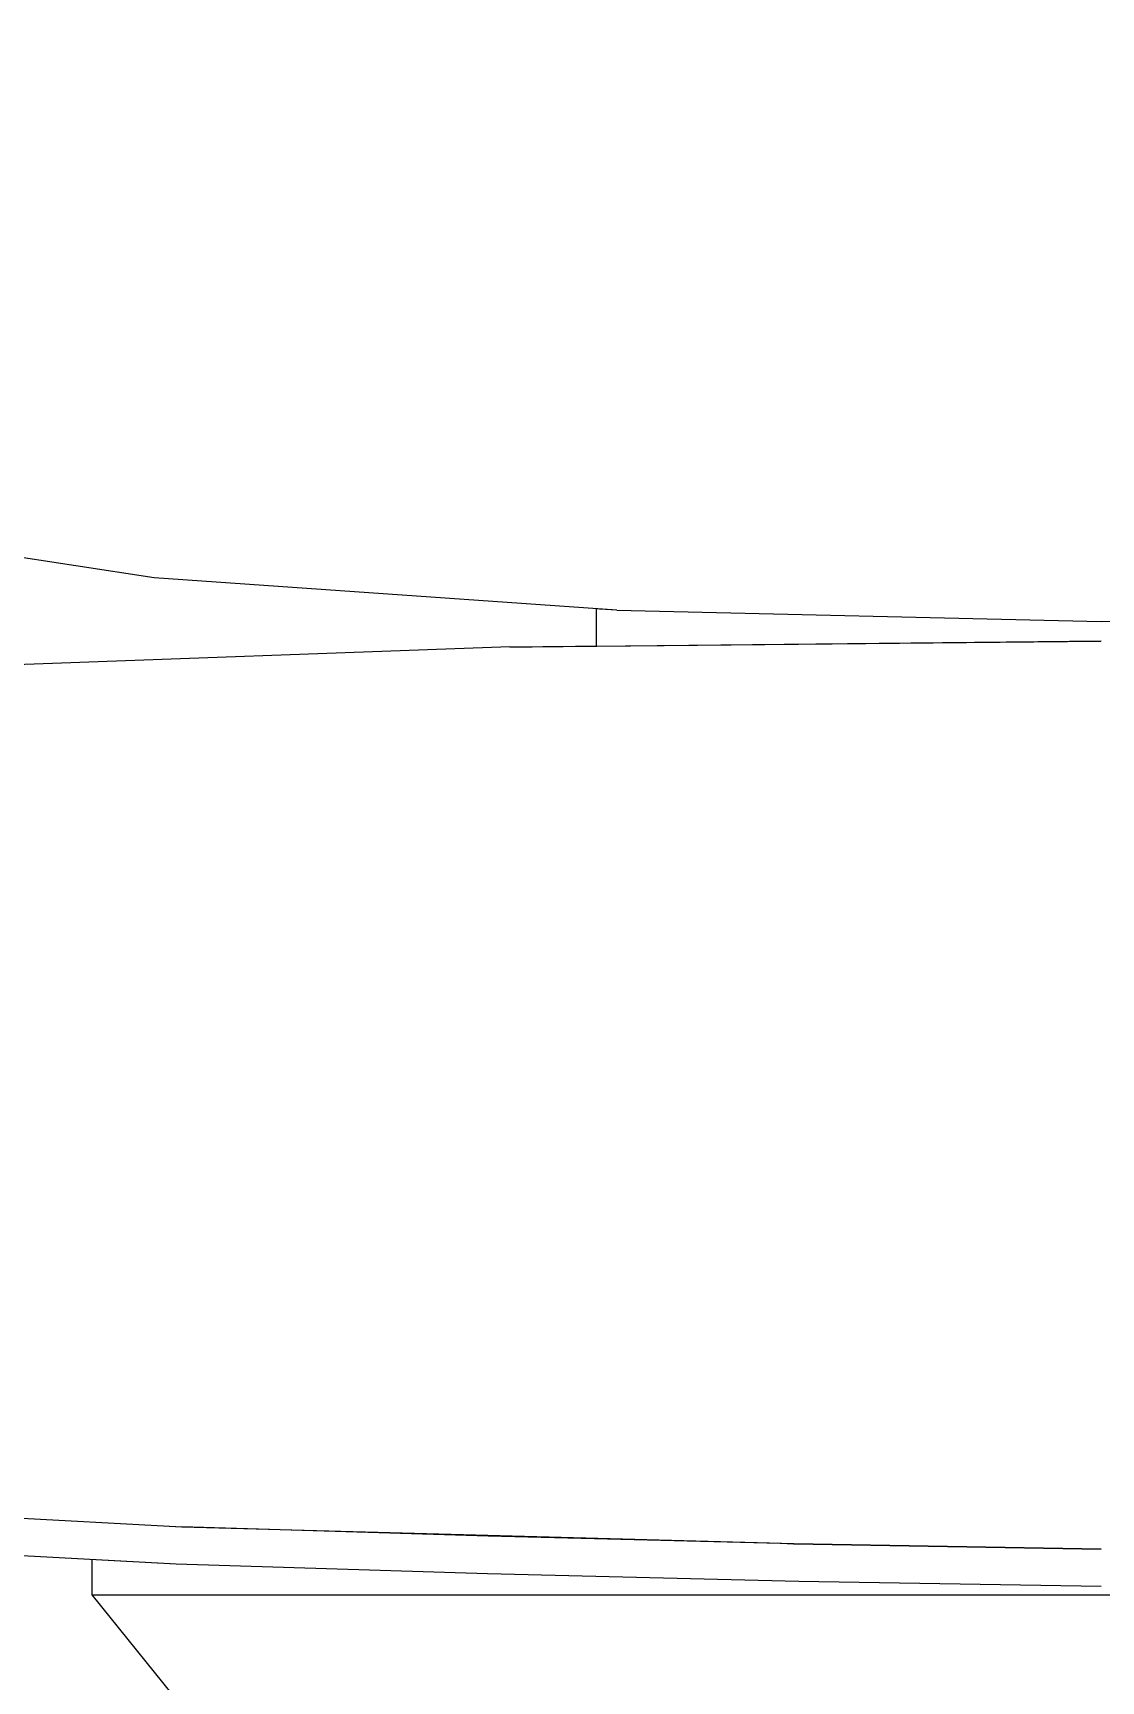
# Model space of a CAD drawing. Header units: millimetres. Extents: x 2336463 to 2579121, y 595385 to 778077.
# Drawn here: x 2526387.4 to 2526494, y 663902.6 to 664067 of the extents above; entities that cross this region are included whole.
import ezdxf

# ---------------------------------------------------------------- set-up
doc = ezdxf.new("R2010")
doc.units = ezdxf.units.MM
doc.header["$MEASUREMENT"] = 0
doc.linetypes.add('Wipeout_Contour', pattern=[1000, 0, -1000])
doc.layers.add('Интерьер - Мебель', color=7, linetype='Continuous')
doc.layers.add('Интерьер - Мебель_Ном._пера__62', color=7, linetype='Continuous', lineweight=25, true_color=0xaaaaaa)

msp = doc.modelspace()

# ---------------------------------------------------------------- wipeouts: each hides what was drawn before it
at = {"color": 254, "linetype": 'Wipeout_Contour', "lineweight": 0, "ltscale": 7836993.788524503}
msp.add_wipeout([(2526493.96, 664054.87), (2526566.5, 664067.05), (2526493.96, 664067.05)], dxfattribs=at).dxf.layer = 'Интерьер - Мебель'
at = {"color": 254, "linetype": 'Wipeout_Contour', "lineweight": 0, "ltscale": 7836636.185220221}
msp.add_wipeout([(2526361.93, 664049.91), (2526419.47, 664037.77), (2526417.07, 664052.62)], dxfattribs=at).dxf.layer = 'Интерьер - Мебель'
at = {"color": 254, "linetype": 'Wipeout_Contour', "lineweight": 0, "ltscale": 7836824.401585878}
msp.add_wipeout([(2526493.96, 664006.37), (2526437.19, 664005.78), (2526493.96, 664006.32)], dxfattribs=at).dxf.layer = 'Интерьер - Мебель'
at = {"color": 254, "linetype": 'Wipeout_Contour', "lineweight": 0, "ltscale": 7836797.21018835}
msp.add_wipeout([(2526493.96, 663973.47), (2526441.62, 663961.99), (2526493.96, 663959.96)], dxfattribs=at).dxf.layer = 'Интерьер - Мебель'

# ---------------------------------------------------------------- next in the draw order: wipeouts: each hides what was drawn before it
at = {"color": 254, "linetype": 'Wipeout_Contour', "lineweight": 0, "ltscale": 7837063.363189476}
msp.add_wipeout([(2526566.5, 664067.05), (2526493.96, 664054.87), (2526570.85, 664052.62)], dxfattribs=at).dxf.layer = 'Интерьер - Мебель'
at = {"color": 254, "linetype": 'Wipeout_Contour', "lineweight": 0, "ltscale": 7836585.468129837}
msp.add_wipeout([(2526419.47, 664037.77), (2526361.93, 664049.91), (2526368.96, 664033.52)], dxfattribs=at).dxf.layer = 'Интерьер - Мебель'
at = {"color": 254, "linetype": 'Wipeout_Contour', "lineweight": 0, "ltscale": 7836767.934058525}
msp.add_wipeout([(2526493.96, 664006.37), (2526435, 664005.77), (2526437.19, 664005.78)], dxfattribs=at).dxf.layer = 'Интерьер - Мебель'
at = {"color": 254, "linetype": 'Wipeout_Contour', "lineweight": 0, "ltscale": 7836752.231235784}
msp.add_wipeout([(2526442.38, 663974.75), (2526441.62, 663961.99), (2526493.96, 663973.47)], dxfattribs=at).dxf.layer = 'Интерьер - Мебель'
at = {"color": 254, "linetype": 'Wipeout_Contour', "lineweight": 0, "ltscale": 7836785.902109323}
msp.add_wipeout([(2526441.26, 663947.31), (2526493.96, 663959.96), (2526493.96, 663945)], dxfattribs=at).dxf.layer = 'Интерьер - Мебель'

# ---------------------------------------------------------------- next in the draw order: wipeouts: each hides what was drawn before it
at = {"color": 254, "linetype": 'Wipeout_Contour', "lineweight": 0, "ltscale": 7836987.890499296}
msp.add_wipeout([(2526493.96, 664041.88), (2526570.85, 664052.62), (2526493.96, 664054.87)], dxfattribs=at).dxf.layer = 'Интерьер - Мебель'
at = {"color": 254, "linetype": 'Wipeout_Contour', "lineweight": 0, "ltscale": 7836640.784242855}
msp.add_wipeout([(2526419.47, 664037.77), (2526368.96, 664033.52), (2526426.48, 664024.37)], dxfattribs=at).dxf.layer = 'Интерьер - Мебель'
at = {"color": 254, "linetype": 'Wipeout_Contour', "lineweight": 0, "ltscale": 7836823.293787977}
msp.add_wipeout([(2526493.96, 664006.32), (2526439.7, 663999.06), (2526493.96, 663999.97)], dxfattribs=at).dxf.layer = 'Интерьер - Мебель'
at = {"color": 254, "linetype": 'Wipeout_Contour', "lineweight": 0, "ltscale": 7836740.735746359}
msp.add_wipeout([(2526441.26, 663947.31), (2526441.62, 663961.99), (2526493.96, 663959.96)], dxfattribs=at).dxf.layer = 'Интерьер - Мебель'
at = {"color": 254, "linetype": 'Wipeout_Contour', "lineweight": 0, "ltscale": 7836775.130826677}
msp.add_wipeout([(2526441.54, 663932.91), (2526493.96, 663945), (2526493.96, 663930.94)], dxfattribs=at).dxf.layer = 'Интерьер - Мебель'

# ---------------------------------------------------------------- next in the draw order: wipeouts: each hides what was drawn before it
at = {"color": 254, "linetype": 'Wipeout_Contour', "lineweight": 0, "ltscale": 7836852.507852964}
msp.add_wipeout([(2526493.96, 664067.05), (2526421.42, 664067.05), (2526493.96, 664054.87)], dxfattribs=at).dxf.layer = 'Интерьер - Мебель'
at = {"color": 254, "linetype": 'Wipeout_Contour', "lineweight": 0, "ltscale": 7836975.271487774}
msp.add_wipeout([(2526493.96, 664029.4), (2526568.45, 664037.77), (2526493.96, 664041.88)], dxfattribs=at).dxf.layer = 'Интерьер - Мебель'
at = {"color": 254, "linetype": 'Wipeout_Contour', "lineweight": 0, "ltscale": 7836601.510323116}
msp.add_wipeout([(2526368.96, 664033.52), (2526382.92, 664020.3), (2526426.48, 664024.37)], dxfattribs=at).dxf.layer = 'Интерьер - Мебель'
at = {"color": 254, "linetype": 'Wipeout_Contour', "lineweight": 0, "ltscale": 7836770.991066211}
msp.add_wipeout([(2526493.96, 664006.32), (2526437.19, 664005.78), (2526439.7, 663999.06)], dxfattribs=at).dxf.layer = 'Интерьер - Мебель'
at = {"color": 254, "linetype": 'Wipeout_Contour', "lineweight": 0, "ltscale": 7836646.644895004}
msp.add_wipeout([(2526442.38, 663974.75), (2526388.25, 663964.68), (2526441.62, 663961.99)], dxfattribs=at).dxf.layer = 'Интерьер - Мебель'
at = {"color": 254, "linetype": 'Wipeout_Contour', "lineweight": 0, "ltscale": 7836729.465145761}
msp.add_wipeout([(2526441.54, 663932.91), (2526441.26, 663947.31), (2526493.96, 663945)], dxfattribs=at).dxf.layer = 'Интерьер - Мебель'
at = {"color": 254, "linetype": 'Wipeout_Contour', "lineweight": 0, "ltscale": 7836766.202470856}
msp.add_wipeout([(2526493.96, 663930.94), (2526442.28, 663920.67), (2526493.96, 663919.34)], dxfattribs=at).dxf.layer = 'Интерьер - Мебель'

# ---------------------------------------------------------------- next in the draw order: wipeouts: each hides what was drawn before it
at = {"color": 254, "linetype": 'Wipeout_Contour', "lineweight": 0, "ltscale": 7837054.507450429}
msp.add_wipeout([(2526570.85, 664052.62), (2526493.96, 664041.88), (2526568.45, 664037.77)], dxfattribs=at).dxf.layer = 'Интерьер - Мебель'
at = {"color": 254, "linetype": 'Wipeout_Contour', "lineweight": 0, "ltscale": 7836959.172094857}
msp.add_wipeout([(2526493.96, 664018.75), (2526561.44, 664024.37), (2526493.96, 664029.4)], dxfattribs=at).dxf.layer = 'Интерьер - Мебель'
at = {"color": 254, "linetype": 'Wipeout_Contour', "lineweight": 0, "ltscale": 7836660.91089634}
msp.add_wipeout([(2526426.48, 664024.37), (2526382.92, 664020.3), (2526435.93, 664014.3)], dxfattribs=at).dxf.layer = 'Интерьер - Мебель'
at = {"color": 254, "linetype": 'Wipeout_Contour', "lineweight": 0, "ltscale": 7836658.49215594}
msp.add_wipeout([(2526435, 664005.77), (2526382.12, 664003.86), (2526437.19, 664005.78)], dxfattribs=at).dxf.layer = 'Интерьер - Мебель'
at = {"color": 254, "linetype": 'Wipeout_Contour', "lineweight": 0, "ltscale": 7836935.179079155}
msp.add_wipeout([(2526493.96, 664006.37), (2526493.96, 664006.32), (2526550.73, 664005.78)], dxfattribs=at).dxf.layer = 'Интерьер - Мебель'
at = {"color": 254, "linetype": 'Wipeout_Contour', "lineweight": 0, "ltscale": 7836601.429354131}
msp.add_wipeout([(2526388.25, 663964.68), (2526442.38, 663974.75), (2526389.85, 663976.81)], dxfattribs=at).dxf.layer = 'Интерьер - Мебель'
at = {"color": 254, "linetype": 'Wipeout_Contour', "lineweight": 0, "ltscale": 7836634.091982013}
msp.add_wipeout([(2526441.62, 663961.99), (2526387.41, 663950.23), (2526441.26, 663947.31)], dxfattribs=at).dxf.layer = 'Интерьер - Мебель'
at = {"color": 254, "linetype": 'Wipeout_Contour', "lineweight": 0, "ltscale": 7836720.091605637}
msp.add_wipeout([(2526441.54, 663932.91), (2526442.28, 663920.67), (2526493.96, 663930.94)], dxfattribs=at).dxf.layer = 'Интерьер - Мебель'

# ---------------------------------------------------------------- next in the draw order: wipeouts: each hides what was drawn before it
at = {"color": 254, "linetype": 'Wipeout_Contour', "lineweight": 0, "ltscale": 7836775.17062292}
msp.add_wipeout([(2526421.42, 664067.05), (2526417.07, 664052.62), (2526493.96, 664054.87)], dxfattribs=at).dxf.layer = 'Интерьер - Мебель'
at = {"color": 254, "linetype": 'Wipeout_Contour', "lineweight": 0, "ltscale": 7837035.131746298}
msp.add_wipeout([(2526568.45, 664037.77), (2526493.96, 664029.4), (2526561.44, 664024.37)], dxfattribs=at).dxf.layer = 'Интерьер - Мебель'
at = {"color": 254, "linetype": 'Wipeout_Contour', "lineweight": 0, "ltscale": 7836557.637566755}
msp.add_wipeout([(2526357.68, 664019.05), (2526399.49, 664012.68), (2526382.92, 664020.3)], dxfattribs=at).dxf.layer = 'Интерьер - Мебель'
at = {"color": 254, "linetype": 'Wipeout_Contour', "lineweight": 0, "ltscale": 7836942.836774625}
msp.add_wipeout([(2526493.96, 664018.75), (2526493.96, 664011.28), (2526551.99, 664014.3)], dxfattribs=at).dxf.layer = 'Интерьер - Мебель'
at = {"color": 254, "linetype": 'Wipeout_Contour', "lineweight": 0, "ltscale": 7836663.847162521}
msp.add_wipeout([(2526386.88, 663996.34), (2526439.7, 663999.06), (2526437.19, 664005.78)], dxfattribs=at).dxf.layer = 'Интерьер - Мебель'
at = {"color": 254, "linetype": 'Wipeout_Contour', "lineweight": 0, "ltscale": 7836758.512536153}
msp.add_wipeout([(2526493.96, 663980.92), (2526442.38, 663974.75), (2526441.01, 663981.58)], dxfattribs=at).dxf.layer = 'Интерьер - Мебель'
at = {"color": 254, "linetype": 'Wipeout_Contour', "lineweight": 0, "ltscale": 7836588.337942397}
msp.add_wipeout([(2526387.41, 663950.23), (2526441.62, 663961.99), (2526388.25, 663964.68)], dxfattribs=at).dxf.layer = 'Интерьер - Мебель'
at = {"color": 254, "linetype": 'Wipeout_Contour', "lineweight": 0, "ltscale": 7836623.226988499}
msp.add_wipeout([(2526387.77, 663935.5), (2526441.54, 663932.91), (2526441.26, 663947.31)], dxfattribs=at).dxf.layer = 'Интерьер - Мебель'
at = {"color": 254, "linetype": 'Wipeout_Contour', "lineweight": 0, "ltscale": 7836877.492042547}
msp.add_wipeout([(2526546.38, 663932.91), (2526493.96, 663930.94), (2526493.96, 663945)], dxfattribs=at).dxf.layer = 'Интерьер - Мебель'

# ---------------------------------------------------------------- next in the draw order: wipeouts: each hides what was drawn before it
at = {"color": 254, "linetype": 'Wipeout_Contour', "lineweight": 0, "ltscale": 7836654.03044891}
msp.add_wipeout([(2526366.15, 664067.05), (2526417.07, 664052.62), (2526421.42, 664067.05)], dxfattribs=at).dxf.layer = 'Интерьер - Мебель'
at = {"color": 254, "linetype": 'Wipeout_Contour', "lineweight": 0, "ltscale": 7837010.60302028}
msp.add_wipeout([(2526493.96, 664018.75), (2526551.99, 664014.3), (2526561.44, 664024.37)], dxfattribs=at).dxf.layer = 'Интерьер - Мебель'
at = {"color": 254, "linetype": 'Wipeout_Contour', "lineweight": 0, "ltscale": 7836632.235290492}
msp.add_wipeout([(2526382.92, 664020.3), (2526399.49, 664012.68), (2526435.93, 664014.3)], dxfattribs=at).dxf.layer = 'Интерьер - Мебель'
at = {"color": 254, "linetype": 'Wipeout_Contour', "lineweight": 0, "ltscale": 7836929.526911303}
msp.add_wipeout([(2526493.96, 664011.28), (2526493.96, 664008.31), (2526542.25, 664009.44)], dxfattribs=at).dxf.layer = 'Интерьер - Мебель'
at = {"color": 254, "linetype": 'Wipeout_Contour', "lineweight": 0, "ltscale": 7836610.348336737}
msp.add_wipeout([(2526437.19, 664005.78), (2526382.12, 664003.86), (2526386.88, 663996.34)], dxfattribs=at).dxf.layer = 'Интерьер - Мебель'
at = {"color": 254, "linetype": 'Wipeout_Contour', "lineweight": 0, "ltscale": 7836676.641599716}
msp.add_wipeout([(2526441.01, 663981.58), (2526409.86, 663982.4), (2526442.38, 663974.75)], dxfattribs=at).dxf.layer = 'Интерьер - Мебель'
at = {"color": 254, "linetype": 'Wipeout_Contour', "lineweight": 0, "ltscale": 7836498.255239831}
msp.add_wipeout([(2526338.43, 663968.5), (2526389.85, 663976.81), (2526388.25, 663964.68)], dxfattribs=at).dxf.layer = 'Интерьер - Мебель'
at = {"color": 254, "linetype": 'Wipeout_Contour', "lineweight": 0, "ltscale": 7836576.392800782}
msp.add_wipeout([(2526387.41, 663950.23), (2526387.77, 663935.5), (2526441.26, 663947.31)], dxfattribs=at).dxf.layer = 'Интерьер - Мебель'
at = {"color": 254, "linetype": 'Wipeout_Contour', "lineweight": 0, "ltscale": 7836640.788466636}
msp.add_wipeout([(2526415.56, 663921.66), (2526442.28, 663920.67), (2526441.54, 663932.91)], dxfattribs=at).dxf.layer = 'Интерьер - Мебель'

# ---------------------------------------------------------------- next in the draw order: linework, layer by layer
at = {"layer": 'Интерьер - Мебель_Ном._пера__62', "color": 253, "linetype": 'Continuous', "lineweight": 25, "true_color": 0xaaaaaa}
msp.add_line((2526435, 664005.77), (2526382.12, 664003.86), dxfattribs=at)

# ---------------------------------------------------------------- next in the draw order: wipeouts: each hides what was drawn before it
at = {"color": 254, "linetype": 'Wipeout_Contour', "lineweight": 0, "ltscale": 7836689.813974263}
msp.add_wipeout([(2526435.93, 664014.3), (2526399.49, 664012.68), (2526445.67, 664009.44)], dxfattribs=at).dxf.layer = 'Интерьер - Мебель'
at = {"color": 254, "linetype": 'Wipeout_Contour', "lineweight": 0, "ltscale": 7836986.365680867}
msp.add_wipeout([(2526493.96, 664011.28), (2526542.25, 664009.44), (2526551.99, 664014.3)], dxfattribs=at).dxf.layer = 'Интерьер - Мебель'
at = {"color": 254, "linetype": 'Wipeout_Contour', "lineweight": 0, "ltscale": 7836460.044139093}
msp.add_wipeout([(2526343.67, 663980.28), (2526338.43, 663968.5), (2526389.85, 663976.81)], dxfattribs=at).dxf.layer = 'Интерьер - Мебель'
at = {"color": 254, "linetype": 'Wipeout_Contour', "lineweight": 0, "ltscale": 7836806.530393589}
msp.add_wipeout([(2526442.38, 663974.75), (2526493.96, 663980.92), (2526493.96, 663973.47)], dxfattribs=at).dxf.layer = 'Интерьер - Мебель'
at = {"color": 254, "linetype": 'Wipeout_Contour', "lineweight": 0, "ltscale": 7836483.185750034}
msp.add_wipeout([(2526388.25, 663964.68), (2526335.79, 663955.14), (2526387.41, 663950.23)], dxfattribs=at).dxf.layer = 'Интерьер - Мебель'
at = {"color": 254, "linetype": 'Wipeout_Contour', "lineweight": 0, "ltscale": 7836539.310626328}
msp.add_wipeout([(2526415.56, 663921.66), (2526387.77, 663935.5), (2526388.99, 663922.67)], dxfattribs=at).dxf.layer = 'Интерьер - Мебель'

# ---------------------------------------------------------------- next in the draw order: linework, layer by layer
at = {"layer": 'Интерьер - Мебель_Ном._пера__62', "color": 253, "linetype": 'Continuous', "lineweight": 25, "true_color": 0xaaaaaa}
msp.add_line((2526399.49, 664012.68), (2526357.68, 664019.05), dxfattribs=at)

# ---------------------------------------------------------------- next in the draw order: wipeouts: each hides what was drawn before it
at = {"color": 254, "linetype": 'Wipeout_Contour', "lineweight": 0, "ltscale": 7836835.143883954}
msp.add_wipeout([(2526493.96, 664008.31), (2526493.96, 664011.28), (2526445.67, 664009.44)], dxfattribs=at).dxf.layer = 'Интерьер - Мебель'
at = {"color": 254, "linetype": 'Wipeout_Contour', "lineweight": 0, "ltscale": 7836558.53945096}
msp.add_wipeout([(2526409.86, 663982.4), (2526369.94, 663983.53), (2526389.85, 663976.81)], dxfattribs=at).dxf.layer = 'Интерьер - Мебель'
at = {"color": 254, "linetype": 'Wipeout_Contour', "lineweight": 0, "ltscale": 7836441.447963159}
msp.add_wipeout([(2526335.79, 663955.14), (2526388.25, 663964.68), (2526338.43, 663968.5)], dxfattribs=at).dxf.layer = 'Интерьер - Мебель'
at = {"color": 254, "linetype": 'Wipeout_Contour', "lineweight": 0, "ltscale": 7836592.472260281}
msp.add_wipeout([(2526387.77, 663935.5), (2526415.56, 663921.66), (2526441.54, 663932.91)], dxfattribs=at).dxf.layer = 'Интерьер - Мебель'

# ---------------------------------------------------------------- next in the draw order: wipeouts: each hides what was drawn before it
at = {"color": 254, "linetype": 'Wipeout_Contour', "lineweight": 0, "ltscale": 7836829.625558661}
msp.add_wipeout([(2526493.96, 664011.28), (2526493.96, 664018.75), (2526435.93, 664014.3)], dxfattribs=at).dxf.layer = 'Интерьер - Мебель'
at = {"color": 254, "linetype": 'Wipeout_Contour', "lineweight": 0, "ltscale": 7836626.346727574}
msp.add_wipeout([(2526409.86, 663982.4), (2526389.85, 663976.81), (2526442.38, 663974.75)], dxfattribs=at).dxf.layer = 'Интерьер - Мебель'
at = {"color": 254, "linetype": 'Wipeout_Contour', "lineweight": 0, "ltscale": 7836471.935074192}
msp.add_wipeout([(2526336.12, 663940.62), (2526387.77, 663935.5), (2526387.41, 663950.23)], dxfattribs=at).dxf.layer = 'Интерьер - Мебель'
at = {"color": 254, "linetype": 'Wipeout_Contour', "lineweight": 0, "ltscale": 7836658.196914761}
msp.add_wipeout([(2526442.28, 663920.67), (2526415.56, 663921.66), (2526463.3, 663916.3)], dxfattribs=at).dxf.layer = 'Интерьер - Мебель'

# ---------------------------------------------------------------- next in the draw order: wipeouts: each hides what was drawn before it
at = {"color": 254, "linetype": 'Wipeout_Contour', "lineweight": 0, "ltscale": 7836827.680853143}
msp.add_wipeout([(2526426.48, 664024.37), (2526493.96, 664018.75), (2526493.96, 664029.4)], dxfattribs=at).dxf.layer = 'Интерьер - Мебель'
at = {"color": 254, "linetype": 'Wipeout_Contour', "lineweight": 0, "ltscale": 7836781.34843273}
msp.add_wipeout([(2526493.96, 664011.28), (2526435.93, 664014.3), (2526445.67, 664009.44)], dxfattribs=at).dxf.layer = 'Интерьер - Мебель'
at = {"color": 254, "linetype": 'Wipeout_Contour', "lineweight": 0, "ltscale": 7836493.843037508}
msp.add_wipeout([(2526369.94, 663983.53), (2526343.67, 663980.28), (2526389.85, 663976.81)], dxfattribs=at).dxf.layer = 'Интерьер - Мебель'
at = {"color": 254, "linetype": 'Wipeout_Contour', "lineweight": 0, "ltscale": 7836489.311552502}
msp.add_wipeout([(2526364.03, 663924.43), (2526388.99, 663922.67), (2526387.77, 663935.5)], dxfattribs=at).dxf.layer = 'Интерьер - Мебель'

# ---------------------------------------------------------------- next in the draw order: wipeouts: each hides what was drawn before it
at = {"color": 254, "linetype": 'Wipeout_Contour', "lineweight": 0, "ltscale": 7836830.22312185}
msp.add_wipeout([(2526493.96, 664041.88), (2526419.47, 664037.77), (2526493.96, 664029.4)], dxfattribs=at).dxf.layer = 'Интерьер - Мебель'
at = {"color": 254, "linetype": 'Wipeout_Contour', "lineweight": 0, "ltscale": 7836768.531121306}
msp.add_wipeout([(2526426.48, 664024.37), (2526435.93, 664014.3), (2526493.96, 664018.75)], dxfattribs=at).dxf.layer = 'Интерьер - Мебель'
at = {"color": 254, "linetype": 'Wipeout_Contour', "lineweight": 0, "ltscale": 7836560.507333633}
msp.add_wipeout([(2526386.88, 663996.34), (2526369.94, 663983.53), (2526409.86, 663982.4)], dxfattribs=at).dxf.layer = 'Интерьер - Мебель'
at = {"color": 254, "linetype": 'Wipeout_Contour', "lineweight": 0, "ltscale": 7836443.282118357}
msp.add_wipeout([(2526336.12, 663940.62), (2526364.03, 663924.43), (2526387.77, 663935.5)], dxfattribs=at).dxf.layer = 'Интерьер - Мебель'
at = {"color": 254, "linetype": 'Wipeout_Contour', "lineweight": 0, "ltscale": 7836498.885463974}
msp.add_wipeout([(2526364.85, 663919.97), (2526388.99, 663922.67), (2526402.25, 663917.97)], dxfattribs=at).dxf.layer = 'Интерьер - Мебель'

# ---------------------------------------------------------------- next in the draw order: wipeouts: each hides what was drawn before it
at = {"color": 254, "linetype": 'Wipeout_Contour', "lineweight": 0, "ltscale": 7836838.186656967}
msp.add_wipeout([(2526493.96, 664054.87), (2526417.07, 664052.62), (2526493.96, 664041.88)], dxfattribs=at).dxf.layer = 'Интерьер - Мебель'
at = {"color": 254, "linetype": 'Wipeout_Contour', "lineweight": 0, "ltscale": 7836761.311627341}
msp.add_wipeout([(2526419.47, 664037.77), (2526426.48, 664024.37), (2526493.96, 664029.4)], dxfattribs=at).dxf.layer = 'Интерьер - Мебель'
at = {"color": 254, "linetype": 'Wipeout_Contour', "lineweight": 0, "ltscale": 7836680.009187602}
msp.add_wipeout([(2526439.7, 663999.06), (2526409.86, 663982.4), (2526441.01, 663981.58)], dxfattribs=at).dxf.layer = 'Интерьер - Мебель'
at = {"color": 254, "linetype": 'Wipeout_Contour', "lineweight": 0, "ltscale": 7836618.996862401}
msp.add_wipeout([(2526402.25, 663917.97), (2526463.3, 663916.3), (2526415.56, 663921.66)], dxfattribs=at).dxf.layer = 'Интерьер - Мебель'

# ---------------------------------------------------------------- next in the draw order: wipeouts: each hides what was drawn before it
at = {"color": 254, "linetype": 'Wipeout_Contour', "lineweight": 0, "ltscale": 7836592.739073218}
msp.add_wipeout([(2526366.15, 664067.05), (2526361.93, 664049.91), (2526417.07, 664052.62)], dxfattribs=at).dxf.layer = 'Интерьер - Мебель'
at = {"color": 254, "linetype": 'Wipeout_Contour', "lineweight": 0, "ltscale": 7836761.876054132}
msp.add_wipeout([(2526439.7, 663999.06), (2526441.01, 663981.58), (2526493.96, 663980.92)], dxfattribs=at).dxf.layer = 'Интерьер - Мебель'
at = {"color": 254, "linetype": 'Wipeout_Contour', "lineweight": 0, "ltscale": 7836548.591718744}
msp.add_wipeout([(2526415.56, 663921.66), (2526402.25, 663917.97), (2526388.99, 663922.67)], dxfattribs=at).dxf.layer = 'Интерьер - Мебель'
at = {"color": 254, "linetype": 'Wipeout_Contour', "lineweight": 0, "ltscale": 7836733.548941977}
msp.add_wipeout([(2526493.96, 663919.34), (2526463.3, 663916.3), (2526442.28, 663920.67)], dxfattribs=at).dxf.layer = 'Интерьер - Мебель'

# ---------------------------------------------------------------- next in the draw order: wipeouts: each hides what was drawn before it
at = {"color": 254, "linetype": 'Wipeout_Contour', "lineweight": 0, "ltscale": 7836685.233098006}
msp.add_wipeout([(2526421.66, 664114.06), (2526365.74, 664112.72), (2526421.42, 664067.05)], dxfattribs=at).dxf.layer = 'Интерьер - Мебель'
at = {"color": 254, "linetype": 'Wipeout_Contour', "lineweight": 0, "ltscale": 7836762.596209165}
msp.add_wipeout([(2526493.96, 664041.88), (2526417.07, 664052.62), (2526419.47, 664037.77)], dxfattribs=at).dxf.layer = 'Интерьер - Мебель'
at = {"color": 254, "linetype": 'Wipeout_Contour', "lineweight": 0, "ltscale": 7836817.047700484}
msp.add_wipeout([(2526493.96, 663999.97), (2526439.7, 663999.06), (2526493.96, 663980.92)], dxfattribs=at).dxf.layer = 'Интерьер - Мебель'
at = {"color": 254, "linetype": 'Wipeout_Contour', "lineweight": 0, "ltscale": 7836920.519853171}
msp.add_wipeout([(2526493.96, 663930.94), (2526545.64, 663920.67), (2526546.38, 663932.91)], dxfattribs=at).dxf.layer = 'Интерьер - Мебель'
at = {"color": 254, "linetype": 'Wipeout_Contour', "lineweight": 0, "ltscale": 7836464.200737071}
msp.add_wipeout([(2526388.99, 663922.67), (2526364.85, 663919.97), (2526364.03, 663924.43)], dxfattribs=at).dxf.layer = 'Интерьер - Мебель'
at = {"color": 254, "linetype": 'Wipeout_Contour', "lineweight": 0, "ltscale": 7836781.568208805}
msp.add_wipeout([(2526463.3, 663916.3), (2526493.96, 663919.34), (2526493.96, 663915.72)], dxfattribs=at).dxf.layer = 'Интерьер - Мебель'
at = {"color": 254, "linetype": 'Wipeout_Contour', "lineweight": 0, "ltscale": 7836590.914533884}
msp.add_wipeout([(2526425.68, 663917.33), (2526402.25, 663917.97), (2526425.86, 663917.25)], dxfattribs=at).dxf.layer = 'Интерьер - Мебель'

# ---------------------------------------------------------------- next in the draw order: wipeouts: each hides what was drawn before it
at = {"color": 254, "linetype": 'Wipeout_Contour', "lineweight": 0, "ltscale": 7836984.87478389}
msp.add_wipeout([(2526493.96, 664006.32), (2526548.22, 663999.06), (2526550.73, 664005.78)], dxfattribs=at).dxf.layer = 'Интерьер - Мебель'
at = {"color": 254, "linetype": 'Wipeout_Contour', "lineweight": 0, "ltscale": 7836632.108308207}
msp.add_wipeout([(2526386.88, 663996.34), (2526409.86, 663982.4), (2526439.7, 663999.06)], dxfattribs=at).dxf.layer = 'Интерьер - Мебель'
at = {"color": 254, "linetype": 'Wipeout_Contour', "lineweight": 0, "ltscale": 7836907.262973627}
msp.add_wipeout([(2526545.54, 663974.75), (2526493.96, 663973.47), (2526493.96, 663980.92)], dxfattribs=at).dxf.layer = 'Интерьер - Мебель'
at = {"color": 254, "linetype": 'Wipeout_Contour', "lineweight": 0, "ltscale": 7836474.813447706}
msp.add_wipeout([(2526402.25, 663917.97), (2526364.85, 663917.61), (2526364.85, 663919.97)], dxfattribs=at).dxf.layer = 'Интерьер - Мебель'
at = {"color": 254, "linetype": 'Wipeout_Contour', "lineweight": 0, "ltscale": 7836841.844182771}
msp.add_wipeout([(2526524.62, 663916.3), (2526493.96, 663915.72), (2526493.96, 663919.34)], dxfattribs=at).dxf.layer = 'Интерьер - Мебель'
at = {"color": 254, "linetype": 'Wipeout_Contour', "lineweight": 0, "ltscale": 13061044.95104613}
msp.add_wipeout([(2526425.68, 663917.33), (2526425.86, 663917.25), (2526432.82, 663917.04), (2526433.68, 663917.01), (2526433.73, 663917.11)], dxfattribs=at).dxf.layer = 'Интерьер - Мебель'
at = {"color": 254, "linetype": 'Wipeout_Contour', "lineweight": 0, "ltscale": 15673464.29441308}
msp.add_wipeout([(2526462.48, 663916.32), (2526462.46, 663916.28), (2526463.27, 663916.26), (2526474, 663916.07), (2526473.96, 663916.1), (2526463.3, 663916.3)], dxfattribs=at).dxf.layer = 'Интерьер - Мебель'

# ---------------------------------------------------------------- next in the draw order: wipeouts: each hides what was drawn before it
at = {"color": 254, "linetype": 'Wipeout_Contour', "lineweight": 0, "ltscale": 20898349.86080849}
msp.add_wipeout([(2526443.64, 664009.58), (2526443.64, 664005.86), (2526493.96, 664006.37), (2526544.28, 664005.86), (2526544.28, 664009.58), (2526542.25, 664009.44), (2526493.96, 664008.31), (2526445.67, 664009.44)], dxfattribs=at).dxf.layer = 'Интерьер - Мебель'
at = {"color": 254, "linetype": 'Wipeout_Contour', "lineweight": 0, "ltscale": 7836509.083528562}
msp.add_wipeout([(2526364.85, 663917.61), (2526402.25, 663917.97), (2526402.25, 663915.62)], dxfattribs=at).dxf.layer = 'Интерьер - Мебель'
at = {"color": 254, "linetype": 'Wipeout_Contour', "lineweight": 0, "ltscale": 10448921.07716626}
msp.add_wipeout([(2526442.22, 663916.8), (2526462.46, 663916.28), (2526462.48, 663916.32), (2526442.51, 663916.87)], dxfattribs=at).dxf.layer = 'Интерьер - Мебель'
at = {"color": 254, "linetype": 'Wipeout_Contour', "lineweight": 0, "ltscale": 7836788.727098035}
msp.add_wipeout([(2526482.21, 663915.93), (2526493.96, 663915.72), (2526482.24, 663915.94)], dxfattribs=at).dxf.layer = 'Интерьер - Мебель'

# ---------------------------------------------------------------- next in the draw order: linework, layer by layer
at = {"layer": 'Интерьер - Мебель_Ном._пера__62', "color": 253, "linetype": 'Continuous', "lineweight": 25, "true_color": 0xaaaaaa}
for p, q in [((2526445.67, 664009.44), (2526399.49, 664012.68)), ((2526443.64, 664005.86), (2526443.64, 664009.58)), ((2526445.67, 664009.44), (2526493.96, 664008.31)), ((2526493.96, 664008.31), (2526542.25, 664009.44)), ((2526435, 664005.77), (2526493.96, 664006.37))]:
    msp.add_line(p, q, dxfattribs=at)

# ---------------------------------------------------------------- next in the draw order: wipeouts: each hides what was drawn before it
at = {"color": 254, "linetype": 'Wipeout_Contour', "lineweight": 0, "ltscale": 7836575.577597881}
msp.add_wipeout([(2526402.25, 663917.97), (2526402.25, 663915.62), (2526432.82, 663917.04)], dxfattribs=at).dxf.layer = 'Интерьер - Мебель'
at = {"color": 254, "linetype": 'Wipeout_Contour', "lineweight": 0, "ltscale": 10448865.8673624}
msp.add_wipeout([(2526433.68, 663917.01), (2526442.22, 663916.8), (2526442.51, 663916.87), (2526433.73, 663917.11)], dxfattribs=at).dxf.layer = 'Интерьер - Мебель'
at = {"color": 254, "linetype": 'Wipeout_Contour', "lineweight": 0, "ltscale": 10449019.89455656}
msp.add_wipeout([(2526482.24, 663915.94), (2526473.96, 663916.1), (2526474, 663916.07), (2526482.21, 663915.93)], dxfattribs=at).dxf.layer = 'Интерьер - Мебель'

# ---------------------------------------------------------------- next in the draw order: wipeouts: each hides what was drawn before it
at = {"color": 254, "linetype": 'Wipeout_Contour', "lineweight": 0, "ltscale": 7836603.291930633}
msp.add_wipeout([(2526402.25, 663915.62), (2526432.82, 663914.68), (2526432.82, 663917.04)], dxfattribs=at).dxf.layer = 'Интерьер - Мебель'

# ---------------------------------------------------------------- next in the draw order: wipeouts: each hides what was drawn before it
at = {"color": 254, "linetype": 'Wipeout_Contour', "lineweight": 0, "ltscale": 7836473.177977433}
msp.add_wipeout([(2526364.73, 663916.21), (2526402.25, 663915.62), (2526364.85, 663917.61)], dxfattribs=at).dxf.layer = 'Интерьер - Мебель'
at = {"color": 254, "linetype": 'Wipeout_Contour', "lineweight": 0, "ltscale": 7836663.514665226}
msp.add_wipeout([(2526463.27, 663916.26), (2526432.82, 663914.68), (2526432.82, 663917.04)], dxfattribs=at).dxf.layer = 'Интерьер - Мебель'

# ---------------------------------------------------------------- next in the draw order: linework, layer by layer
at = {"layer": 'Интерьер - Мебель_Ном._пера__62', "color": 253, "linetype": 'Continuous', "lineweight": 25, "true_color": 0xaaaaaa}
msp.add_line((2526364.85, 663919.97), (2526402.25, 663917.97), dxfattribs=at)

# ---------------------------------------------------------------- next in the draw order: wipeouts: each hides what was drawn before it
at = {"color": 254, "linetype": 'Wipeout_Contour', "lineweight": 0, "ltscale": 7836507.109410411}
msp.add_wipeout([(2526364.73, 663916.21), (2526401.7, 663914.24), (2526402.25, 663915.62)], dxfattribs=at).dxf.layer = 'Интерьер - Мебель'
at = {"color": 254, "linetype": 'Wipeout_Contour', "lineweight": 0, "ltscale": 7836691.117324974}
msp.add_wipeout([(2526432.82, 663914.68), (2526463.27, 663916.26), (2526463.27, 663913.9)], dxfattribs=at).dxf.layer = 'Интерьер - Мебель'

# ---------------------------------------------------------------- next in the draw order: linework, layer by layer
at = {"layer": 'Интерьер - Мебель_Ном._пера__62', "color": 253, "linetype": 'Continuous', "lineweight": 25, "true_color": 0xaaaaaa}
msp.add_line((2526432.82, 663917.04), (2526402.25, 663917.97), dxfattribs=at)

# ---------------------------------------------------------------- next in the draw order: wipeouts: each hides what was drawn before it
at = {"color": 254, "linetype": 'Wipeout_Contour', "lineweight": 0, "ltscale": 7836751.594648311}
msp.add_wipeout([(2526493.96, 663915.72), (2526463.27, 663913.9), (2526463.27, 663916.26)], dxfattribs=at).dxf.layer = 'Интерьер - Мебель'
at = {"color": 254, "linetype": 'Wipeout_Contour', "lineweight": 0, "ltscale": 7836573.41290669}
msp.add_wipeout([(2526401.7, 663914.24), (2526432.82, 663914.68), (2526402.25, 663915.62)], dxfattribs=at).dxf.layer = 'Интерьер - Мебель'

# ---------------------------------------------------------------- next in the draw order: wipeouts: each hides what was drawn before it
at = {"color": 254, "linetype": 'Wipeout_Contour', "lineweight": 0, "ltscale": 7836601.474897729}
msp.add_wipeout([(2526432.82, 663914.68), (2526401.7, 663914.24), (2526432.76, 663913.28)], dxfattribs=at).dxf.layer = 'Интерьер - Мебель'
at = {"color": 254, "linetype": 'Wipeout_Contour', "lineweight": 0, "ltscale": 7836779.43407388}
msp.add_wipeout([(2526463.27, 663913.9), (2526493.96, 663915.72), (2526493.96, 663913.37)], dxfattribs=at).dxf.layer = 'Интерьер - Мебель'

# ---------------------------------------------------------------- next in the draw order: linework, layer by layer
at = {"layer": 'Интерьер - Мебель_Ном._пера__62', "color": 253, "linetype": 'Continuous', "lineweight": 25, "true_color": 0xaaaaaa}
for p, q in [((2526402.25, 663917.97), (2526463.3, 663916.3)), ((2526463.27, 663916.26), (2526432.82, 663917.04)), ((2526493.96, 663915.72), (2526463.27, 663916.26)), ((2526463.3, 663916.3), (2526493.96, 663915.72))]:
    msp.add_line(p, q, dxfattribs=at)

# ---------------------------------------------------------------- next in the draw order: wipeouts: each hides what was drawn before it
at = {"color": 254, "linetype": 'Wipeout_Contour', "lineweight": 0, "ltscale": 7836661.842325381}
msp.add_wipeout([(2526432.82, 663914.68), (2526463.27, 663913.9), (2526432.76, 663913.28)], dxfattribs=at).dxf.layer = 'Интерьер - Мебель'

# ---------------------------------------------------------------- next in the draw order: wipeouts: each hides what was drawn before it
at = {"color": 254, "linetype": 'Wipeout_Contour', "lineweight": 0, "ltscale": 7836690.335008041}
msp.add_wipeout([(2526463.81, 663912.5), (2526432.76, 663913.28), (2526463.27, 663913.9)], dxfattribs=at).dxf.layer = 'Интерьер - Мебель'

# ---------------------------------------------------------------- next in the draw order: wipeouts: each hides what was drawn before it
at = {"color": 254, "linetype": 'Wipeout_Contour', "lineweight": 0, "ltscale": 7836750.500563085}
msp.add_wipeout([(2526463.27, 663913.9), (2526493.96, 663913.37), (2526463.81, 663912.5)], dxfattribs=at).dxf.layer = 'Интерьер - Мебель'

# ---------------------------------------------------------------- next in the draw order: wipeouts: each hides what was drawn before it
at = {"color": 254, "linetype": 'Wipeout_Contour', "lineweight": 0, "ltscale": 7836778.680949473}
msp.add_wipeout([(2526493.96, 663911.99), (2526463.81, 663912.5), (2526493.96, 663913.37)], dxfattribs=at).dxf.layer = 'Интерьер - Мебель'

# ---------------------------------------------------------------- next in the draw order: wipeouts: each hides what was drawn before it
at = {"color": 254, "linetype": 'Wipeout_Contour', "lineweight": 0, "ltscale": 28734965.35166925}
msp.add_wipeout([(2526393.33, 663911.17), (2526594.59, 663911.17), (2526594.59, 663914.69), (2526586.22, 663914.24), (2526555.16, 663913.28), (2526524.11, 663912.5), (2526493.96, 663911.99), (2526463.81, 663912.5), (2526432.76, 663913.28), (2526401.7, 663914.24), (2526393.33, 663914.69)], dxfattribs=at).dxf.layer = 'Интерьер - Мебель'

# ---------------------------------------------------------------- next in the draw order: linework, layer by layer
at = {"layer": 'Интерьер - Мебель_Ном._пера__62', "color": 253, "linetype": 'Continuous', "lineweight": 25, "true_color": 0xaaaaaa}
for p, q in [((2526401.7, 663914.24), (2526364.73, 663916.21)), ((2526432.76, 663913.28), (2526401.7, 663914.24)), ((2526463.81, 663912.5), (2526432.76, 663913.28)), ((2526493.96, 663911.99), (2526463.81, 663912.5))]:
    msp.add_line(p, q, dxfattribs=at)

# ---------------------------------------------------------------- next in the draw order: wipeouts: each hides what was drawn before it
at = {"color": 254, "linetype": 'Wipeout_Contour', "lineweight": 0, "ltscale": 10449050.92033936}
msp.add_wipeout([(2526594.59, 663911.17), (2526393.33, 663911.17), (2526433.58, 663861.17), (2526554.34, 663861.17)], dxfattribs=at).dxf.layer = 'Интерьер - Мебель'

# ---------------------------------------------------------------- next in the draw order: linework, layer by layer
at = {"layer": 'Интерьер - Мебель_Ном._пера__62', "color": 253, "linetype": 'Continuous', "lineweight": 25, "true_color": 0xaaaaaa}
for p, q in [((2526393.33, 663911.17), (2526393.33, 663914.69)), ((2526393.33, 663911.17), (2526594.59, 663911.17)), ((2526433.58, 663861.17), (2526393.33, 663911.17))]:
    msp.add_line(p, q, dxfattribs=at)

doc.saveas('drawing.dxf')
